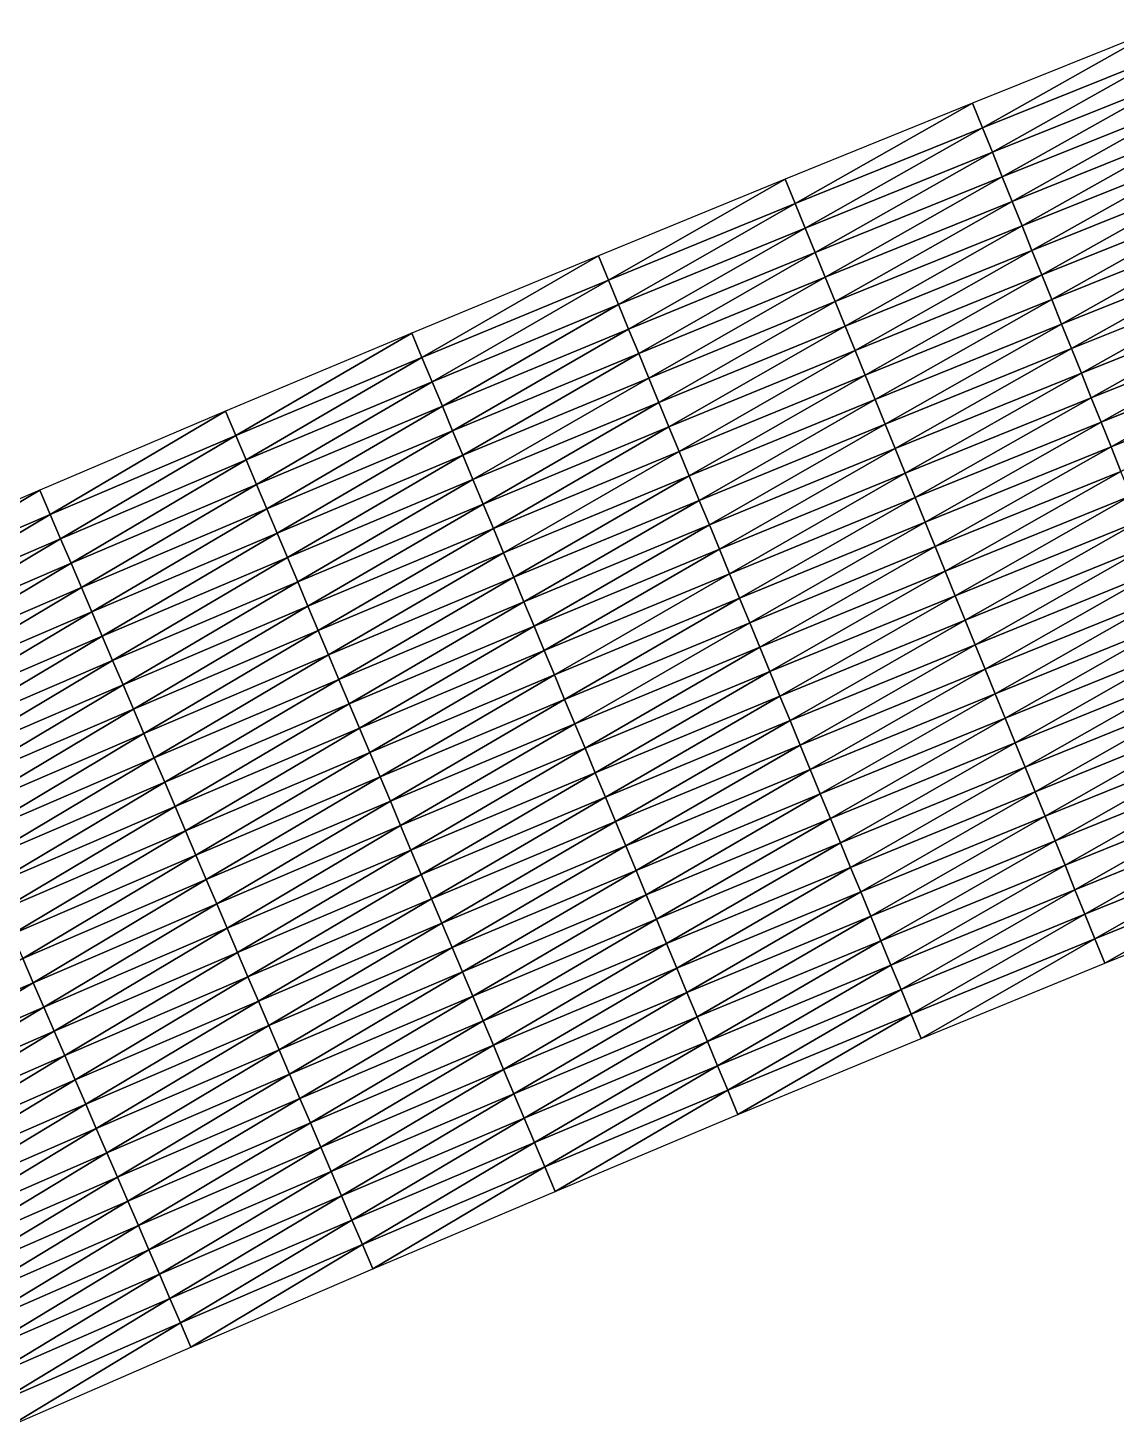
# Model space of a CAD drawing. Header units: metres. Extents: x 479979 to 482619, y 6959976 to 6961524.
# Drawn here: x 480887.2 to 480969.4, y 6960558.8 to 6960664.4 of the extents above; entities that cross this region are included whole.
import ezdxf

# ---------------------------------------------------------------- set-up
doc = ezdxf.new("R2010")
doc.units = ezdxf.units.M

msp = doc.modelspace()

# ---------------------------------------------------------------- linework, layer by layer
at = {"layer": 'GENERAL_FILL_TOP'}
for points in [[(480959.285, 6960656.869, 8.502), (480972.715, 6960664.407, 8.437), (480958.538, 6960658.724, 8.509)], [(480959.285, 6960656.869, 8.502), (480973.456, 6960662.549, 8.43), (480972.715, 6960664.407, 8.437)], [(480960.033, 6960655.014, 8.496), (480973.456, 6960662.549, 8.43), (480959.285, 6960656.869, 8.502)], [(480960.033, 6960655.014, 8.496), (480974.196, 6960660.691, 8.424), (480973.456, 6960662.549, 8.43)], [(480960.781, 6960653.159, 8.489), (480974.196, 6960660.691, 8.424), (480960.033, 6960655.014, 8.496)], [(480960.781, 6960653.159, 8.489), (480974.937, 6960658.834, 8.417), (480974.196, 6960660.691, 8.424)], [(480945.141, 6960651.136, 8.574), (480958.538, 6960658.724, 8.509), (480944.386, 6960652.988, 8.581)], [(480945.141, 6960651.136, 8.574), (480959.285, 6960656.869, 8.502), (480958.538, 6960658.724, 8.509)], [(480961.528, 6960651.304, 8.482), (480974.937, 6960658.834, 8.417), (480960.781, 6960653.159, 8.489)], [(480961.528, 6960651.304, 8.482), (480975.678, 6960656.976, 8.41), (480974.937, 6960658.834, 8.417)], [(480945.896, 6960649.284, 8.567), (480959.285, 6960656.869, 8.502), (480945.141, 6960651.136, 8.574)], [(480945.896, 6960649.284, 8.567), (480960.033, 6960655.014, 8.496), (480959.285, 6960656.869, 8.502)], [(480962.276, 6960649.449, 8.475), (480975.678, 6960656.976, 8.41), (480961.528, 6960651.304, 8.482)], [(480962.276, 6960649.449, 8.475), (480976.418, 6960655.118, 8.403), (480975.678, 6960656.976, 8.41)], [(480946.651, 6960647.432, 8.56), (480960.033, 6960655.014, 8.496), (480945.896, 6960649.284, 8.567)], [(480946.651, 6960647.432, 8.56), (480960.781, 6960653.159, 8.489), (480960.033, 6960655.014, 8.496)], [(480963.024, 6960647.594, 8.469), (480976.418, 6960655.118, 8.403), (480962.276, 6960649.449, 8.475)], [(480963.024, 6960647.594, 8.469), (480977.159, 6960653.26, 8.397), (480976.418, 6960655.118, 8.403)], [(480931.023, 6960645.348, 8.645), (480944.386, 6960652.988, 8.581), (480930.26, 6960647.197, 8.652)], [(480931.023, 6960645.348, 8.645), (480945.141, 6960651.136, 8.574), (480944.386, 6960652.988, 8.581)], [(480947.405, 6960645.58, 8.554), (480960.781, 6960653.159, 8.489), (480946.651, 6960647.432, 8.56)], [(480947.405, 6960645.58, 8.554), (480961.528, 6960651.304, 8.482), (480960.781, 6960653.159, 8.489)], [(480963.771, 6960645.739, 8.462), (480977.159, 6960653.26, 8.397), (480963.024, 6960647.594, 8.469)], [(480963.771, 6960645.739, 8.462), (480977.9, 6960651.402, 8.39), (480977.159, 6960653.26, 8.397)], [(480931.785, 6960643.499, 8.638), (480945.141, 6960651.136, 8.574), (480931.023, 6960645.348, 8.645)], [(480931.785, 6960643.499, 8.638), (480945.896, 6960649.284, 8.567), (480945.141, 6960651.136, 8.574)], [(480948.16, 6960643.728, 8.547), (480961.528, 6960651.304, 8.482), (480947.405, 6960645.58, 8.554)], [(480948.16, 6960643.728, 8.547), (480962.276, 6960649.449, 8.475), (480961.528, 6960651.304, 8.482)], [(480964.519, 6960643.884, 8.529), (480977.9, 6960651.402, 8.39), (480963.771, 6960645.739, 8.462)], [(480964.519, 6960643.884, 8.529), (480978.64, 6960649.545, 8.473), (480977.9, 6960651.402, 8.39)], [(480948.915, 6960641.876, 8.54), (480962.276, 6960649.449, 8.475), (480948.16, 6960643.728, 8.547)], [(480948.915, 6960641.876, 8.54), (480963.024, 6960647.594, 8.469), (480962.276, 6960649.449, 8.475)], [(480965.267, 6960642.029, 9.049), (480978.64, 6960649.545, 8.473), (480964.519, 6960643.884, 8.529)], [(480965.267, 6960642.029, 9.049), (480979.381, 6960647.687, 8.993), (480978.64, 6960649.545, 8.473)], [(480932.548, 6960641.65, 8.632), (480945.896, 6960649.284, 8.567), (480931.785, 6960643.499, 8.638)], [(480932.548, 6960641.65, 8.632), (480946.651, 6960647.432, 8.56), (480945.896, 6960649.284, 8.567)], [(480933.31, 6960639.801, 8.625), (480946.651, 6960647.432, 8.56), (480932.548, 6960641.65, 8.632)], [(480933.31, 6960639.801, 8.625), (480947.405, 6960645.58, 8.554), (480946.651, 6960647.432, 8.56)], [(480949.67, 6960640.024, 8.533), (480963.024, 6960647.594, 8.469), (480948.915, 6960641.876, 8.54)], [(480949.67, 6960640.024, 8.533), (480963.771, 6960645.739, 8.462), (480963.024, 6960647.594, 8.469)], [(480966.014, 6960640.174, 9.089), (480979.381, 6960647.687, 8.993), (480965.267, 6960642.029, 9.049)], [(480966.014, 6960640.174, 9.089), (480980.122, 6960645.829, 9.033), (480979.381, 6960647.687, 8.993)], [(480916.933, 6960639.504, 8.716), (480930.26, 6960647.197, 8.652), (480916.163, 6960641.35, 8.723)], [(480916.933, 6960639.504, 8.716), (480931.023, 6960645.348, 8.645), (480930.26, 6960647.197, 8.652)], [(480917.703, 6960637.658, 8.709), (480931.023, 6960645.348, 8.645), (480916.933, 6960639.504, 8.716)], [(480917.703, 6960637.658, 8.709), (480931.785, 6960643.499, 8.638), (480931.023, 6960645.348, 8.645)], [(480934.072, 6960637.952, 8.618), (480947.405, 6960645.58, 8.554), (480933.31, 6960639.801, 8.625)], [(480934.072, 6960637.952, 8.618), (480948.16, 6960643.728, 8.547), (480947.405, 6960645.58, 8.554)], [(480950.425, 6960638.172, 8.586), (480963.771, 6960645.739, 8.462), (480949.67, 6960640.024, 8.533)], [(480950.425, 6960638.172, 8.586), (480964.519, 6960643.884, 8.529), (480963.771, 6960645.739, 8.462)], [(480966.762, 6960638.319, 9.129), (480980.122, 6960645.829, 9.033), (480966.014, 6960640.174, 9.089)], [(480966.762, 6960638.319, 9.129), (480980.862, 6960643.971, 9.073), (480980.122, 6960645.829, 9.033)], [(480918.473, 6960635.813, 8.702), (480931.785, 6960643.499, 8.638), (480917.703, 6960637.658, 8.709)], [(480918.473, 6960635.813, 8.702), (480932.548, 6960641.65, 8.632), (480931.785, 6960643.499, 8.638)], [(480934.835, 6960636.103, 8.611), (480948.16, 6960643.728, 8.547), (480934.072, 6960637.952, 8.618)], [(480934.835, 6960636.103, 8.611), (480948.915, 6960641.876, 8.54), (480948.16, 6960643.728, 8.547)], [(480951.18, 6960636.32, 9.106), (480964.519, 6960643.884, 8.529), (480950.425, 6960638.172, 8.586)], [(480951.18, 6960636.32, 9.106), (480965.267, 6960642.029, 9.049), (480964.519, 6960643.884, 8.529)], [(480967.51, 6960636.464, 9.169), (480980.862, 6960643.971, 9.073), (480966.762, 6960638.319, 9.129)], [(480967.51, 6960636.464, 9.169), (480981.603, 6960642.113, 9.113), (480980.862, 6960643.971, 9.073)], [(480951.935, 6960634.468, 9.146), (480965.267, 6960642.029, 9.049), (480951.18, 6960636.32, 9.106)], [(480951.935, 6960634.468, 9.146), (480966.014, 6960640.174, 9.089), (480965.267, 6960642.029, 9.049)], [(480968.257, 6960634.609, 9.209), (480981.603, 6960642.113, 9.113), (480967.51, 6960636.464, 9.169)], [(480968.257, 6960634.609, 9.209), (480982.344, 6960640.256, 9.153), (480981.603, 6960642.113, 9.113)], [(480902.872, 6960633.602, 8.785), (480916.163, 6960641.35, 8.723), (480902.094, 6960635.445, 8.792)], [(480902.872, 6960633.602, 8.785), (480916.933, 6960639.504, 8.716), (480916.163, 6960641.35, 8.723)], [(480919.243, 6960633.967, 8.695), (480932.548, 6960641.65, 8.632), (480918.473, 6960635.813, 8.702)], [(480919.243, 6960633.967, 8.695), (480933.31, 6960639.801, 8.625), (480932.548, 6960641.65, 8.632)], [(480935.597, 6960634.254, 8.604), (480948.915, 6960641.876, 8.54), (480934.835, 6960636.103, 8.611)], [(480935.597, 6960634.254, 8.604), (480949.67, 6960640.024, 8.533), (480948.915, 6960641.876, 8.54)], [(480936.36, 6960632.405, 8.645), (480949.67, 6960640.024, 8.533), (480935.597, 6960634.254, 8.604)], [(480936.36, 6960632.405, 8.645), (480950.425, 6960638.172, 8.586), (480949.67, 6960640.024, 8.533)], [(480952.69, 6960632.615, 9.186), (480966.014, 6960640.174, 9.089), (480951.935, 6960634.468, 9.146)], [(480952.69, 6960632.615, 9.186), (480966.762, 6960638.319, 9.129), (480966.014, 6960640.174, 9.089)], [(480969.005, 6960632.754, 9.249), (480982.344, 6960640.256, 9.153), (480968.257, 6960634.609, 9.209)], [(480969.005, 6960632.754, 9.249), (480983.084, 6960638.398, 9.193), (480982.344, 6960640.256, 9.153)], [(480903.65, 6960631.76, 8.778), (480916.933, 6960639.504, 8.716), (480902.872, 6960633.602, 8.785)], [(480903.65, 6960631.76, 8.778), (480917.703, 6960637.658, 8.709), (480916.933, 6960639.504, 8.716)], [(480920.013, 6960632.121, 8.688), (480933.31, 6960639.801, 8.625), (480919.243, 6960633.967, 8.695)], [(480920.013, 6960632.121, 8.688), (480934.072, 6960637.952, 8.618), (480933.31, 6960639.801, 8.625)], [(480920.783, 6960630.275, 8.681), (480934.072, 6960637.952, 8.618), (480920.013, 6960632.121, 8.688)], [(480920.783, 6960630.275, 8.681), (480934.835, 6960636.103, 8.611), (480934.072, 6960637.952, 8.618)], [(480937.122, 6960630.556, 9.165), (480950.425, 6960638.172, 8.586), (480936.36, 6960632.405, 8.645)], [(480937.122, 6960630.556, 9.165), (480951.18, 6960636.32, 9.106), (480950.425, 6960638.172, 8.586)], [(480953.445, 6960630.763, 9.226), (480966.762, 6960638.319, 9.129), (480952.69, 6960632.615, 9.186)], [(480953.445, 6960630.763, 9.226), (480967.51, 6960636.464, 9.169), (480966.762, 6960638.319, 9.129)], [(480969.753, 6960630.899, 9.289), (480983.084, 6960638.398, 9.193), (480969.005, 6960632.754, 9.249)], [(480904.428, 6960629.917, 8.771), (480917.703, 6960637.658, 8.709), (480903.65, 6960631.76, 8.778)], [(480904.428, 6960629.917, 8.771), (480918.473, 6960635.813, 8.702), (480917.703, 6960637.658, 8.709)], [(480905.206, 6960628.075, 8.765), (480918.473, 6960635.813, 8.702), (480904.428, 6960629.917, 8.771)], [(480905.206, 6960628.075, 8.765), (480919.243, 6960633.967, 8.695), (480918.473, 6960635.813, 8.702)], [(480921.554, 6960628.43, 8.674), (480934.835, 6960636.103, 8.611), (480920.783, 6960630.275, 8.681)], [(480921.554, 6960628.43, 8.674), (480935.597, 6960634.254, 8.604), (480934.835, 6960636.103, 8.611)], [(480937.884, 6960628.707, 9.205), (480951.18, 6960636.32, 9.106), (480937.122, 6960630.556, 9.165)], [(480937.884, 6960628.707, 9.205), (480951.935, 6960634.468, 9.146), (480951.18, 6960636.32, 9.106)], [(480954.2, 6960628.911, 9.266), (480967.51, 6960636.464, 9.169), (480953.445, 6960630.763, 9.226)], [(480954.2, 6960628.911, 9.266), (480968.257, 6960634.609, 9.209), (480967.51, 6960636.464, 9.169)], [(480888.841, 6960627.64, 8.854), (480902.094, 6960635.445, 8.792), (480888.055, 6960629.479, 8.861)], [(480888.841, 6960627.64, 8.854), (480902.872, 6960633.602, 8.785), (480902.094, 6960635.445, 8.792)], [(480954.955, 6960627.059, 9.306), (480968.257, 6960634.609, 9.209), (480954.2, 6960628.911, 9.266)], [(480954.955, 6960627.059, 9.306), (480969.005, 6960632.754, 9.249), (480968.257, 6960634.609, 9.209)], [(480889.627, 6960625.801, 8.847), (480902.872, 6960633.602, 8.785), (480888.841, 6960627.64, 8.854)], [(480889.627, 6960625.801, 8.847), (480903.65, 6960631.76, 8.778), (480902.872, 6960633.602, 8.785)], [(480905.984, 6960626.232, 8.758), (480919.243, 6960633.967, 8.695), (480905.206, 6960628.075, 8.765)], [(480905.984, 6960626.232, 8.758), (480920.013, 6960632.121, 8.688), (480919.243, 6960633.967, 8.695)], [(480922.324, 6960626.584, 8.704), (480935.597, 6960634.254, 8.604), (480921.554, 6960628.43, 8.674)], [(480922.324, 6960626.584, 8.704), (480936.36, 6960632.405, 8.645), (480935.597, 6960634.254, 8.604)], [(480938.647, 6960626.858, 9.245), (480951.935, 6960634.468, 9.146), (480937.884, 6960628.707, 9.205)], [(480938.647, 6960626.858, 9.245), (480952.69, 6960632.615, 9.186), (480951.935, 6960634.468, 9.146)], [(480939.409, 6960625.009, 9.285), (480952.69, 6960632.615, 9.186), (480938.647, 6960626.858, 9.245)], [(480939.409, 6960625.009, 9.285), (480953.445, 6960630.763, 9.226), (480952.69, 6960632.615, 9.186)], [(480955.709, 6960625.207, 9.346), (480969.005, 6960632.754, 9.249), (480954.955, 6960627.059, 9.306)], [(480955.709, 6960625.207, 9.346), (480969.753, 6960630.899, 9.289), (480969.005, 6960632.754, 9.249)], [(480890.413, 6960623.962, 8.84), (480903.65, 6960631.76, 8.778), (480889.627, 6960625.801, 8.847)], [(480890.413, 6960623.962, 8.84), (480904.428, 6960629.917, 8.771), (480903.65, 6960631.76, 8.778)], [(480906.762, 6960624.39, 8.751), (480920.013, 6960632.121, 8.688), (480905.984, 6960626.232, 8.758)], [(480906.762, 6960624.39, 8.751), (480920.783, 6960630.275, 8.681), (480920.013, 6960632.121, 8.688)], [(480923.094, 6960624.738, 9.224), (480936.36, 6960632.405, 8.645), (480922.324, 6960626.584, 8.704)], [(480923.094, 6960624.738, 9.224), (480937.122, 6960630.556, 9.165), (480936.36, 6960632.405, 8.645)], [(480923.864, 6960622.892, 9.264), (480937.122, 6960630.556, 9.165), (480923.094, 6960624.738, 9.224)], [(480923.864, 6960622.892, 9.264), (480937.884, 6960628.707, 9.205), (480937.122, 6960630.556, 9.165)], [(480940.172, 6960623.16, 9.325), (480953.445, 6960630.763, 9.226), (480939.409, 6960625.009, 9.285)], [(480940.172, 6960623.16, 9.325), (480954.2, 6960628.911, 9.266), (480953.445, 6960630.763, 9.226)], [(480956.464, 6960623.355, 9.386), (480969.753, 6960630.899, 9.289), (480955.709, 6960625.207, 9.346)], [(480956.464, 6960623.355, 9.386), (480970.5, 6960629.044, 9.329), (480969.753, 6960630.899, 9.289)], [(480874.841, 6960621.617, 8.922), (480888.055, 6960629.479, 8.861), (480874.046, 6960623.452, 8.929)], [(480874.841, 6960621.617, 8.922), (480888.841, 6960627.64, 8.854), (480888.055, 6960629.479, 8.861)], [(480891.2, 6960622.123, 8.833), (480904.428, 6960629.917, 8.771), (480890.413, 6960623.962, 8.84)], [(480891.2, 6960622.123, 8.833), (480905.206, 6960628.075, 8.765), (480904.428, 6960629.917, 8.771)], [(480907.54, 6960622.547, 8.744), (480920.783, 6960630.275, 8.681), (480906.762, 6960624.39, 8.751)], [(480907.54, 6960622.547, 8.744), (480921.554, 6960628.43, 8.674), (480920.783, 6960630.275, 8.681)], [(480908.318, 6960620.705, 8.764), (480921.554, 6960628.43, 8.674), (480907.54, 6960622.547, 8.744)], [(480908.318, 6960620.705, 8.764), (480922.324, 6960626.584, 8.704), (480921.554, 6960628.43, 8.674)], [(480924.634, 6960621.046, 9.304), (480937.884, 6960628.707, 9.205), (480923.864, 6960622.892, 9.264)], [(480924.634, 6960621.046, 9.304), (480938.647, 6960626.858, 9.245), (480937.884, 6960628.707, 9.205)], [(480940.934, 6960621.311, 9.365), (480954.2, 6960628.911, 9.266), (480940.172, 6960623.16, 9.325)], [(480940.934, 6960621.311, 9.365), (480954.955, 6960627.059, 9.306), (480954.2, 6960628.911, 9.266)], [(480957.219, 6960621.503, 9.346), (480970.5, 6960629.044, 9.329), (480956.464, 6960623.355, 9.386)], [(480957.219, 6960621.503, 9.346), (480971.248, 6960627.189, 9.289), (480970.5, 6960629.044, 9.329)], [(480875.636, 6960619.782, 8.915), (480888.841, 6960627.64, 8.854), (480874.841, 6960621.617, 8.922)], [(480875.636, 6960619.782, 8.915), (480889.627, 6960625.801, 8.847), (480888.841, 6960627.64, 8.854)], [(480891.986, 6960620.284, 8.826), (480905.206, 6960628.075, 8.765), (480891.2, 6960622.123, 8.833)], [(480891.986, 6960620.284, 8.826), (480905.984, 6960626.232, 8.758), (480905.206, 6960628.075, 8.765)], [(480957.974, 6960619.651, 9.306), (480971.248, 6960627.189, 9.289), (480957.219, 6960621.503, 9.346)], [(480957.974, 6960619.651, 9.306), (480971.996, 6960625.334, 9.249), (480971.248, 6960627.189, 9.289)], [(480892.772, 6960618.445, 8.819), (480905.984, 6960626.232, 8.758), (480891.986, 6960620.284, 8.826)], [(480892.772, 6960618.445, 8.819), (480906.762, 6960624.39, 8.751), (480905.984, 6960626.232, 8.758)], [(480909.096, 6960618.862, 9.284), (480922.324, 6960626.584, 8.704), (480908.318, 6960620.705, 8.764)], [(480909.096, 6960618.862, 9.284), (480923.094, 6960624.738, 9.224), (480922.324, 6960626.584, 8.704)], [(480925.404, 6960619.201, 9.344), (480938.647, 6960626.858, 9.245), (480924.634, 6960621.046, 9.304)], [(480925.404, 6960619.201, 9.344), (480939.409, 6960625.009, 9.285), (480938.647, 6960626.858, 9.245)], [(480941.696, 6960619.463, 9.405), (480954.955, 6960627.059, 9.306), (480940.934, 6960621.311, 9.365)], [(480941.696, 6960619.463, 9.405), (480955.709, 6960625.207, 9.346), (480954.955, 6960627.059, 9.306)], [(480876.43, 6960617.946, 8.908), (480889.627, 6960625.801, 8.847), (480875.636, 6960619.782, 8.915)], [(480876.43, 6960617.946, 8.908), (480890.413, 6960623.962, 8.84), (480889.627, 6960625.801, 8.847)], [(480942.459, 6960617.614, 9.445), (480955.709, 6960625.207, 9.346), (480941.696, 6960619.463, 9.405)], [(480942.459, 6960617.614, 9.445), (480956.464, 6960623.355, 9.386), (480955.709, 6960625.207, 9.346)], [(480958.729, 6960617.799, 9.266), (480971.996, 6960625.334, 9.249), (480957.974, 6960619.651, 9.306)], [(480958.729, 6960617.799, 9.266), (480972.743, 6960623.479, 9.209), (480971.996, 6960625.334, 9.249)], [(480893.558, 6960616.606, 8.812), (480906.762, 6960624.39, 8.751), (480892.772, 6960618.445, 8.819)], [(480893.558, 6960616.606, 8.812), (480907.54, 6960622.547, 8.744), (480906.762, 6960624.39, 8.751)], [(480909.874, 6960617.02, 9.324), (480923.094, 6960624.738, 9.224), (480909.096, 6960618.862, 9.284)], [(480909.874, 6960617.02, 9.324), (480923.864, 6960622.892, 9.264), (480923.094, 6960624.738, 9.224)], [(480926.174, 6960617.355, 9.384), (480939.409, 6960625.009, 9.285), (480925.404, 6960619.201, 9.344)], [(480926.174, 6960617.355, 9.384), (480940.172, 6960623.16, 9.325), (480939.409, 6960625.009, 9.285)], [(480877.225, 6960616.111, 8.901), (480890.413, 6960623.962, 8.84), (480876.43, 6960617.946, 8.908)], [(480877.225, 6960616.111, 8.901), (480891.2, 6960622.123, 8.833), (480890.413, 6960623.962, 8.84)], [(480926.944, 6960615.509, 9.424), (480940.172, 6960623.16, 9.325), (480926.174, 6960617.355, 9.384)], [(480926.944, 6960615.509, 9.424), (480940.934, 6960621.311, 9.365), (480940.172, 6960623.16, 9.325)], [(480943.221, 6960615.765, 9.405), (480956.464, 6960623.355, 9.386), (480942.459, 6960617.614, 9.445)], [(480943.221, 6960615.765, 9.405), (480957.219, 6960621.503, 9.346), (480956.464, 6960623.355, 9.386)], [(480959.484, 6960615.947, 9.226), (480972.743, 6960623.479, 9.209), (480958.729, 6960617.799, 9.266)], [(480959.484, 6960615.947, 9.226), (480973.491, 6960621.624, 9.169), (480972.743, 6960623.479, 9.209)], [(480878.019, 6960614.276, 8.894), (480891.2, 6960622.123, 8.833), (480877.225, 6960616.111, 8.901)], [(480878.019, 6960614.276, 8.894), (480891.986, 6960620.284, 8.826), (480891.2, 6960622.123, 8.833)], [(480894.344, 6960614.767, 8.825), (480907.54, 6960622.547, 8.744), (480893.558, 6960616.606, 8.812)], [(480894.344, 6960614.767, 8.825), (480908.318, 6960620.705, 8.764), (480907.54, 6960622.547, 8.744)], [(480910.652, 6960615.178, 9.364), (480923.864, 6960622.892, 9.264), (480909.874, 6960617.02, 9.324)], [(480910.652, 6960615.178, 9.364), (480924.634, 6960621.046, 9.304), (480923.864, 6960622.892, 9.264)], [(480911.431, 6960613.335, 9.404), (480924.634, 6960621.046, 9.304), (480910.652, 6960615.178, 9.364)], [(480911.431, 6960613.335, 9.404), (480925.404, 6960619.201, 9.344), (480924.634, 6960621.046, 9.304)], [(480927.714, 6960613.663, 9.464), (480940.934, 6960621.311, 9.365), (480926.944, 6960615.509, 9.424)], [(480927.714, 6960613.663, 9.464), (480941.696, 6960619.463, 9.405), (480940.934, 6960621.311, 9.365)], [(480943.984, 6960613.916, 9.365), (480957.219, 6960621.503, 9.346), (480943.221, 6960615.765, 9.405)], [(480943.984, 6960613.916, 9.365), (480957.974, 6960619.651, 9.306), (480957.219, 6960621.503, 9.346)], [(480960.239, 6960614.095, 9.186), (480973.491, 6960621.624, 9.169), (480959.484, 6960615.947, 9.226)], [(480960.239, 6960614.095, 9.186), (480974.239, 6960619.769, 9.129), (480973.491, 6960621.624, 9.169)], [(480878.814, 6960612.44, 8.887), (480891.986, 6960620.284, 8.826), (480878.019, 6960614.276, 8.894)], [(480878.814, 6960612.44, 8.887), (480892.772, 6960618.445, 8.819), (480891.986, 6960620.284, 8.826)], [(480895.131, 6960612.928, 9.345), (480908.318, 6960620.705, 8.764), (480894.344, 6960614.767, 8.825)], [(480895.131, 6960612.928, 9.345), (480909.096, 6960618.862, 9.284), (480908.318, 6960620.705, 8.764)], [(480960.994, 6960612.243, 9.146), (480974.239, 6960619.769, 9.129), (480960.239, 6960614.095, 9.186)], [(480960.994, 6960612.243, 9.146), (480974.986, 6960617.914, 9.089), (480974.239, 6960619.769, 9.129)], [(480895.917, 6960611.089, 9.385), (480909.096, 6960618.862, 9.284), (480895.131, 6960612.928, 9.345)], [(480895.917, 6960611.089, 9.385), (480909.874, 6960617.02, 9.324), (480909.096, 6960618.862, 9.284)], [(480912.209, 6960611.493, 9.444), (480925.404, 6960619.201, 9.344), (480911.431, 6960613.335, 9.404)], [(480912.209, 6960611.493, 9.444), (480926.174, 6960617.355, 9.384), (480925.404, 6960619.201, 9.344)], [(480928.485, 6960611.817, 9.504), (480941.696, 6960619.463, 9.405), (480927.714, 6960613.663, 9.464)], [(480928.485, 6960611.817, 9.504), (480942.459, 6960617.614, 9.445), (480941.696, 6960619.463, 9.405)], [(480944.746, 6960612.067, 9.325), (480957.974, 6960619.651, 9.306), (480943.984, 6960613.916, 9.365)], [(480944.746, 6960612.067, 9.325), (480958.729, 6960617.799, 9.266), (480957.974, 6960619.651, 9.306)], [(480879.609, 6960610.605, 8.88), (480892.772, 6960618.445, 8.819), (480878.814, 6960612.44, 8.887)], [(480879.609, 6960610.605, 8.88), (480893.558, 6960616.606, 8.812), (480892.772, 6960618.445, 8.819)], [(480945.508, 6960610.218, 9.285), (480958.729, 6960617.799, 9.266), (480944.746, 6960612.067, 9.325)], [(480945.508, 6960610.218, 9.285), (480959.484, 6960615.947, 9.226), (480958.729, 6960617.799, 9.266)], [(480961.749, 6960610.391, 9.106), (480974.986, 6960617.914, 9.089), (480960.994, 6960612.243, 9.146)], [(480961.749, 6960610.391, 9.106), (480975.734, 6960616.059, 9.049), (480974.986, 6960617.914, 9.089)], [(480880.403, 6960608.769, 8.886), (480893.558, 6960616.606, 8.812), (480879.609, 6960610.605, 8.88)], [(480880.403, 6960608.769, 8.886), (480894.344, 6960614.767, 8.825), (480893.558, 6960616.606, 8.812)], [(480896.703, 6960609.25, 9.425), (480909.874, 6960617.02, 9.324), (480895.917, 6960611.089, 9.385)], [(480896.703, 6960609.25, 9.425), (480910.652, 6960615.178, 9.364), (480909.874, 6960617.02, 9.324)], [(480912.987, 6960609.65, 9.484), (480926.174, 6960617.355, 9.384), (480912.209, 6960611.493, 9.444)], [(480912.987, 6960609.65, 9.484), (480926.944, 6960615.509, 9.424), (480926.174, 6960617.355, 9.384)], [(480929.255, 6960609.972, 9.464), (480942.459, 6960617.614, 9.445), (480928.485, 6960611.817, 9.504)], [(480929.255, 6960609.972, 9.464), (480943.221, 6960615.765, 9.405), (480942.459, 6960617.614, 9.445)], [(480930.025, 6960608.126, 9.424), (480943.221, 6960615.765, 9.405), (480929.255, 6960609.972, 9.464)], [(480930.025, 6960608.126, 9.424), (480943.984, 6960613.916, 9.365), (480943.221, 6960615.765, 9.405)], [(480946.271, 6960608.369, 9.245), (480959.484, 6960615.947, 9.226), (480945.508, 6960610.218, 9.285)], [(480946.271, 6960608.369, 9.245), (480960.239, 6960614.095, 9.186), (480959.484, 6960615.947, 9.226)], [(480962.504, 6960608.539, 8.586), (480975.734, 6960616.059, 9.049), (480961.749, 6960610.391, 9.106)], [(480962.504, 6960608.539, 8.586), (480976.482, 6960614.204, 8.529), (480975.734, 6960616.059, 9.049)], [(480881.198, 6960606.934, 9.406), (480894.344, 6960614.767, 8.825), (480880.403, 6960608.769, 8.886)], [(480881.198, 6960606.934, 9.406), (480895.131, 6960612.928, 9.345), (480894.344, 6960614.767, 8.825)], [(480897.489, 6960607.411, 9.465), (480910.652, 6960615.178, 9.364), (480896.703, 6960609.25, 9.425)], [(480897.489, 6960607.411, 9.465), (480911.431, 6960613.335, 9.404), (480910.652, 6960615.178, 9.364)], [(480913.765, 6960607.808, 9.524), (480926.944, 6960615.509, 9.424), (480912.987, 6960609.65, 9.484)], [(480913.765, 6960607.808, 9.524), (480927.714, 6960613.663, 9.464), (480926.944, 6960615.509, 9.424)], [(480914.543, 6960605.965, 9.564), (480927.714, 6960613.663, 9.464), (480913.765, 6960607.808, 9.524)], [(480914.543, 6960605.965, 9.564), (480928.485, 6960611.817, 9.504), (480927.714, 6960613.663, 9.464)], [(480930.795, 6960606.28, 9.384), (480943.984, 6960613.916, 9.365), (480930.025, 6960608.126, 9.424)], [(480930.795, 6960606.28, 9.384), (480944.746, 6960612.067, 9.325), (480943.984, 6960613.916, 9.365)], [(480947.033, 6960606.52, 9.205), (480960.239, 6960614.095, 9.186), (480946.271, 6960608.369, 9.245)], [(480947.033, 6960606.52, 9.205), (480960.994, 6960612.243, 9.146), (480960.239, 6960614.095, 9.186)], [(480963.259, 6960606.687, 8.411), (480976.482, 6960614.204, 8.529), (480962.504, 6960608.539, 8.586)], [(480963.259, 6960606.687, 8.411), (480977.229, 6960612.349, 8.34), (480976.482, 6960614.204, 8.529)], [(480881.992, 6960605.099, 9.446), (480895.131, 6960612.928, 9.345), (480881.198, 6960606.934, 9.406)], [(480881.992, 6960605.099, 9.446), (480895.917, 6960611.089, 9.385), (480895.131, 6960612.928, 9.345)], [(480898.276, 6960605.572, 9.505), (480911.431, 6960613.335, 9.404), (480897.489, 6960607.411, 9.465)], [(480898.276, 6960605.572, 9.505), (480912.209, 6960611.493, 9.444), (480911.431, 6960613.335, 9.404)], [(480899.062, 6960603.734, 9.545), (480912.209, 6960611.493, 9.444), (480898.276, 6960605.572, 9.505)], [(480899.062, 6960603.734, 9.545), (480912.987, 6960609.65, 9.484), (480912.209, 6960611.493, 9.444)], [(480915.321, 6960604.123, 9.524), (480928.485, 6960611.817, 9.504), (480914.543, 6960605.965, 9.564)], [(480915.321, 6960604.123, 9.524), (480929.255, 6960609.972, 9.464), (480928.485, 6960611.817, 9.504)], [(480931.565, 6960604.434, 9.344), (480944.746, 6960612.067, 9.325), (480930.795, 6960606.28, 9.384)], [(480931.565, 6960604.434, 9.344), (480945.508, 6960610.218, 9.285), (480944.746, 6960612.067, 9.325)], [(480947.796, 6960604.671, 9.165), (480960.994, 6960612.243, 9.146), (480947.033, 6960606.52, 9.205)], [(480947.796, 6960604.671, 9.165), (480961.749, 6960610.391, 9.106), (480960.994, 6960612.243, 9.146)], [(480964.013, 6960604.835, 8.404), (480977.229, 6960612.349, 8.34), (480963.259, 6960606.687, 8.411)], [(480964.013, 6960604.835, 8.404), (480977.977, 6960610.494, 8.334), (480977.229, 6960612.349, 8.34)], [(480882.787, 6960603.263, 9.486), (480895.917, 6960611.089, 9.385), (480881.992, 6960605.099, 9.446)], [(480882.787, 6960603.263, 9.486), (480896.703, 6960609.25, 9.425), (480895.917, 6960611.089, 9.385)], [(480948.558, 6960602.822, 8.645), (480961.749, 6960610.391, 9.106), (480947.796, 6960604.671, 9.165)], [(480948.558, 6960602.822, 8.645), (480962.504, 6960608.539, 8.586), (480961.749, 6960610.391, 9.106)], [(480964.768, 6960602.983, 8.398), (480977.977, 6960610.494, 8.334), (480964.013, 6960604.835, 8.404)], [(480964.768, 6960602.983, 8.398), (480978.725, 6960608.639, 8.327), (480977.977, 6960610.494, 8.334)], [(480883.582, 6960601.428, 9.526), (480896.703, 6960609.25, 9.425), (480882.787, 6960603.263, 9.486)], [(480883.582, 6960601.428, 9.526), (480897.489, 6960607.411, 9.465), (480896.703, 6960609.25, 9.425)], [(480899.848, 6960601.895, 9.585), (480912.987, 6960609.65, 9.484), (480899.062, 6960603.734, 9.545)], [(480899.848, 6960601.895, 9.585), (480913.765, 6960607.808, 9.524), (480912.987, 6960609.65, 9.484)], [(480916.099, 6960602.28, 9.484), (480929.255, 6960609.972, 9.464), (480915.321, 6960604.123, 9.524)], [(480916.099, 6960602.28, 9.484), (480930.025, 6960608.126, 9.424), (480929.255, 6960609.972, 9.464)], [(480932.335, 6960602.589, 9.304), (480945.508, 6960610.218, 9.285), (480931.565, 6960604.434, 9.344)], [(480932.335, 6960602.589, 9.304), (480946.271, 6960608.369, 9.245), (480945.508, 6960610.218, 9.285)], [(480933.105, 6960600.743, 9.264), (480946.271, 6960608.369, 9.245), (480932.335, 6960602.589, 9.304)], [(480933.105, 6960600.743, 9.264), (480947.033, 6960606.52, 9.205), (480946.271, 6960608.369, 9.245)], [(480949.32, 6960600.973, 8.481), (480962.504, 6960608.539, 8.586), (480948.558, 6960602.822, 8.645)], [(480949.32, 6960600.973, 8.481), (480963.259, 6960606.687, 8.411), (480962.504, 6960608.539, 8.586)], [(480965.523, 6960601.13, 8.391), (480978.725, 6960608.639, 8.327), (480964.768, 6960602.983, 8.398)], [(480965.523, 6960601.13, 8.391), (480979.472, 6960606.784, 8.32), (480978.725, 6960608.639, 8.327)], [(480884.376, 6960599.593, 9.566), (480897.489, 6960607.411, 9.465), (480883.582, 6960601.428, 9.526)], [(480884.376, 6960599.593, 9.566), (480898.276, 6960605.572, 9.505), (480897.489, 6960607.411, 9.465)], [(480900.634, 6960600.056, 9.625), (480913.765, 6960607.808, 9.524), (480899.848, 6960601.895, 9.585)], [(480900.634, 6960600.056, 9.625), (480914.543, 6960605.965, 9.564), (480913.765, 6960607.808, 9.524)], [(480916.877, 6960600.438, 9.444), (480930.025, 6960608.126, 9.424), (480916.099, 6960602.28, 9.484)], [(480916.877, 6960600.438, 9.444), (480930.795, 6960606.28, 9.384), (480930.025, 6960608.126, 9.424)], [(480917.655, 6960598.596, 9.404), (480930.795, 6960606.28, 9.384), (480916.877, 6960600.438, 9.444)], [(480917.655, 6960598.596, 9.404), (480931.565, 6960604.434, 9.344), (480930.795, 6960606.28, 9.384)], [(480933.875, 6960598.897, 9.224), (480947.033, 6960606.52, 9.205), (480933.105, 6960600.743, 9.264)], [(480933.875, 6960598.897, 9.224), (480947.796, 6960604.671, 9.165), (480947.033, 6960606.52, 9.205)], [(480950.083, 6960599.124, 8.474), (480963.259, 6960606.687, 8.411), (480949.32, 6960600.973, 8.481)], [(480950.083, 6960599.124, 8.474), (480964.013, 6960604.835, 8.404), (480963.259, 6960606.687, 8.411)], [(480966.278, 6960599.278, 8.384), (480979.472, 6960606.784, 8.32), (480965.523, 6960601.13, 8.391)], [(480966.278, 6960599.278, 8.384), (480980.22, 6960604.929, 8.313), (480979.472, 6960606.784, 8.32)], [(480885.171, 6960597.757, 9.606), (480898.276, 6960605.572, 9.505), (480884.376, 6960599.593, 9.566)], [(480885.171, 6960597.757, 9.606), (480899.062, 6960603.734, 9.545), (480898.276, 6960605.572, 9.505)], [(480901.421, 6960598.217, 9.585), (480914.543, 6960605.965, 9.564), (480900.634, 6960600.056, 9.625)], [(480901.421, 6960598.217, 9.585), (480915.321, 6960604.123, 9.524), (480914.543, 6960605.965, 9.564)], [(480902.207, 6960596.378, 9.545), (480915.321, 6960604.123, 9.524), (480901.421, 6960598.217, 9.585)], [(480902.207, 6960596.378, 9.545), (480916.099, 6960602.28, 9.484), (480915.321, 6960604.123, 9.524)], [(480918.433, 6960596.753, 9.364), (480931.565, 6960604.434, 9.344), (480917.655, 6960598.596, 9.404)], [(480918.433, 6960596.753, 9.364), (480932.335, 6960602.589, 9.304), (480931.565, 6960604.434, 9.344)], [(480934.646, 6960597.051, 8.704), (480947.796, 6960604.671, 9.165), (480933.875, 6960598.897, 9.224)], [(480934.646, 6960597.051, 8.704), (480948.558, 6960602.822, 8.645), (480947.796, 6960604.671, 9.165)], [(480950.845, 6960597.275, 8.467), (480964.013, 6960604.835, 8.404), (480950.083, 6960599.124, 8.474)], [(480950.845, 6960597.275, 8.467), (480964.768, 6960602.983, 8.398), (480964.013, 6960604.835, 8.404)], [(480967.033, 6960597.426, 8.377), (480980.22, 6960604.929, 8.313), (480966.278, 6960599.278, 8.384)], [(480967.033, 6960597.426, 8.377), (480980.968, 6960603.074, 8.307), (480980.22, 6960604.929, 8.313)], [(480885.965, 6960595.922, 9.646), (480899.062, 6960603.734, 9.545), (480885.171, 6960597.757, 9.606)], [(480885.965, 6960595.922, 9.646), (480899.848, 6960601.895, 9.585), (480899.062, 6960603.734, 9.545)], [(480951.608, 6960595.426, 8.461), (480964.768, 6960602.983, 8.398), (480950.845, 6960597.275, 8.467)], [(480951.608, 6960595.426, 8.461), (480965.523, 6960601.13, 8.391), (480964.768, 6960602.983, 8.398)], [(480967.788, 6960595.574, 8.37), (480980.968, 6960603.074, 8.307), (480967.033, 6960597.426, 8.377)], [(480967.788, 6960595.574, 8.37), (480981.715, 6960601.219, 8.3), (480980.968, 6960603.074, 8.307)], [(480886.76, 6960594.086, 9.686), (480899.848, 6960601.895, 9.585), (480885.965, 6960595.922, 9.646)], [(480886.76, 6960594.086, 9.686), (480900.634, 6960600.056, 9.625), (480899.848, 6960601.895, 9.585)], [(480902.993, 6960594.539, 9.505), (480916.099, 6960602.28, 9.484), (480902.207, 6960596.378, 9.545)], [(480902.993, 6960594.539, 9.505), (480916.877, 6960600.438, 9.444), (480916.099, 6960602.28, 9.484)], [(480919.211, 6960594.911, 9.324), (480932.335, 6960602.589, 9.304), (480918.433, 6960596.753, 9.364)], [(480919.211, 6960594.911, 9.324), (480933.105, 6960600.743, 9.264), (480932.335, 6960602.589, 9.304)], [(480935.416, 6960595.205, 8.55), (480948.558, 6960602.822, 8.645), (480934.646, 6960597.051, 8.704)], [(480935.416, 6960595.205, 8.55), (480949.32, 6960600.973, 8.481), (480948.558, 6960602.822, 8.645)], [(480936.186, 6960593.36, 8.544), (480949.32, 6960600.973, 8.481), (480935.416, 6960595.205, 8.55)], [(480936.186, 6960593.36, 8.544), (480950.083, 6960599.124, 8.474), (480949.32, 6960600.973, 8.481)], [(480952.37, 6960593.577, 8.454), (480965.523, 6960601.13, 8.391), (480951.608, 6960595.426, 8.461)], [(480952.37, 6960593.577, 8.454), (480966.278, 6960599.278, 8.384), (480965.523, 6960601.13, 8.391)], [(480968.543, 6960593.722, 8.364), (480981.715, 6960601.219, 8.3), (480967.788, 6960595.574, 8.37)], [(480968.543, 6960593.722, 8.364), (480982.463, 6960599.364, 8.293), (480981.715, 6960601.219, 8.3)], [(480887.555, 6960592.251, 9.646), (480900.634, 6960600.056, 9.625), (480886.76, 6960594.086, 9.686)], [(480887.555, 6960592.251, 9.646), (480901.421, 6960598.217, 9.585), (480900.634, 6960600.056, 9.625)], [(480903.779, 6960592.7, 9.465), (480916.877, 6960600.438, 9.444), (480902.993, 6960594.539, 9.505)], [(480903.779, 6960592.7, 9.465), (480917.655, 6960598.596, 9.404), (480916.877, 6960600.438, 9.444)], [(480919.989, 6960593.068, 9.284), (480933.105, 6960600.743, 9.264), (480919.211, 6960594.911, 9.324)], [(480919.989, 6960593.068, 9.284), (480933.875, 6960598.897, 9.224), (480933.105, 6960600.743, 9.264)], [(480920.767, 6960591.226, 8.764), (480933.875, 6960598.897, 9.224), (480919.989, 6960593.068, 9.284)], [(480920.767, 6960591.226, 8.764), (480934.646, 6960597.051, 8.704), (480933.875, 6960598.897, 9.224)], [(480936.956, 6960591.514, 8.537), (480950.083, 6960599.124, 8.474), (480936.186, 6960593.36, 8.544)], [(480936.956, 6960591.514, 8.537), (480950.845, 6960597.275, 8.467), (480950.083, 6960599.124, 8.474)], [(480953.132, 6960591.728, 8.447), (480966.278, 6960599.278, 8.384), (480952.37, 6960593.577, 8.454)], [(480953.132, 6960591.728, 8.447), (480967.033, 6960597.426, 8.377), (480966.278, 6960599.278, 8.384)], [(480888.349, 6960590.416, 9.606), (480901.421, 6960598.217, 9.585), (480887.555, 6960592.251, 9.646)], [(480888.349, 6960590.416, 9.606), (480902.207, 6960596.378, 9.545), (480901.421, 6960598.217, 9.585)], [(480904.566, 6960590.861, 9.425), (480917.655, 6960598.596, 9.404), (480903.779, 6960592.7, 9.465)], [(480904.566, 6960590.861, 9.425), (480918.433, 6960596.753, 9.364), (480917.655, 6960598.596, 9.404)], [(480905.352, 6960589.022, 9.385), (480918.433, 6960596.753, 9.364), (480904.566, 6960590.861, 9.425)], [(480905.352, 6960589.022, 9.385), (480919.211, 6960594.911, 9.324), (480918.433, 6960596.753, 9.364)], [(480921.545, 6960589.383, 8.619), (480934.646, 6960597.051, 8.704), (480920.767, 6960591.226, 8.764)], [(480921.545, 6960589.383, 8.619), (480935.416, 6960595.205, 8.55), (480934.646, 6960597.051, 8.704)], [(480937.726, 6960589.668, 8.53), (480950.845, 6960597.275, 8.467), (480936.956, 6960591.514, 8.537)], [(480937.726, 6960589.668, 8.53), (480951.608, 6960595.426, 8.461), (480950.845, 6960597.275, 8.467)], [(480953.895, 6960589.879, 8.44), (480967.033, 6960597.426, 8.377), (480953.132, 6960591.728, 8.447)], [(480953.895, 6960589.879, 8.44), (480967.788, 6960595.574, 8.37), (480967.033, 6960597.426, 8.377)], [(480889.144, 6960588.58, 9.566), (480902.207, 6960596.378, 9.545), (480888.349, 6960590.416, 9.606)], [(480889.144, 6960588.58, 9.566), (480902.993, 6960594.539, 9.505), (480902.207, 6960596.378, 9.545)], [(480954.657, 6960588.03, 8.433), (480967.788, 6960595.574, 8.37), (480953.895, 6960589.879, 8.44)], [(480954.657, 6960588.03, 8.433), (480968.543, 6960593.722, 8.364), (480967.788, 6960595.574, 8.37)], [(480889.939, 6960586.745, 9.526), (480902.993, 6960594.539, 9.505), (480889.144, 6960588.58, 9.566)], [(480889.939, 6960586.745, 9.526), (480903.779, 6960592.7, 9.465), (480902.993, 6960594.539, 9.505)], [(480906.138, 6960587.183, 9.345), (480919.211, 6960594.911, 9.324), (480905.352, 6960589.022, 9.385)], [(480906.138, 6960587.183, 9.345), (480919.989, 6960593.068, 9.284), (480919.211, 6960594.911, 9.324)], [(480922.324, 6960587.541, 8.612), (480935.416, 6960595.205, 8.55), (480921.545, 6960589.383, 8.619)], [(480922.324, 6960587.541, 8.612), (480936.186, 6960593.36, 8.544), (480935.416, 6960595.205, 8.55)], [(480938.496, 6960587.822, 8.523), (480951.608, 6960595.426, 8.461), (480937.726, 6960589.668, 8.53)], [(480938.496, 6960587.822, 8.523), (480952.37, 6960593.577, 8.454), (480951.608, 6960595.426, 8.461)], [(480873.724, 6960586.225, 9.708), (480887.555, 6960592.251, 9.646), (480886.76, 6960594.086, 9.686)], [(480923.102, 6960585.698, 8.605), (480936.186, 6960593.36, 8.544), (480922.324, 6960587.541, 8.612)], [(480923.102, 6960585.698, 8.605), (480936.956, 6960591.514, 8.537), (480936.186, 6960593.36, 8.544)], [(480939.266, 6960585.977, 8.516), (480952.37, 6960593.577, 8.454), (480938.496, 6960587.822, 8.523)], [(480939.266, 6960585.977, 8.516), (480953.132, 6960591.728, 8.447), (480952.37, 6960593.577, 8.454)], [(480890.733, 6960584.91, 9.486), (480903.779, 6960592.7, 9.465), (480889.939, 6960586.745, 9.526)], [(480890.733, 6960584.91, 9.486), (480904.566, 6960590.861, 9.425), (480903.779, 6960592.7, 9.465)], [(480906.924, 6960585.344, 8.825), (480919.989, 6960593.068, 9.284), (480906.138, 6960587.183, 9.345)], [(480906.924, 6960585.344, 8.825), (480920.767, 6960591.226, 8.764), (480919.989, 6960593.068, 9.284)], [(480874.527, 6960584.393, 9.668), (480887.555, 6960592.251, 9.646), (480873.724, 6960586.225, 9.708)], [(480874.527, 6960584.393, 9.668), (480888.349, 6960590.416, 9.606), (480887.555, 6960592.251, 9.646)], [(480923.88, 6960583.856, 8.598), (480936.956, 6960591.514, 8.537), (480923.102, 6960585.698, 8.605)], [(480923.88, 6960583.856, 8.598), (480937.726, 6960589.668, 8.53), (480936.956, 6960591.514, 8.537)], [(480940.036, 6960584.131, 8.509), (480953.132, 6960591.728, 8.447), (480939.266, 6960585.977, 8.516)], [(480940.036, 6960584.131, 8.509), (480953.895, 6960589.879, 8.44), (480953.132, 6960591.728, 8.447)], [(480875.33, 6960582.562, 9.628), (480888.349, 6960590.416, 9.606), (480874.527, 6960584.393, 9.668)], [(480875.33, 6960582.562, 9.628), (480889.144, 6960588.58, 9.566), (480888.349, 6960590.416, 9.606)], [(480891.528, 6960583.074, 9.446), (480904.566, 6960590.861, 9.425), (480890.733, 6960584.91, 9.486)], [(480891.528, 6960583.074, 9.446), (480905.352, 6960589.022, 9.385), (480904.566, 6960590.861, 9.425)], [(480907.71, 6960583.505, 8.687), (480920.767, 6960591.226, 8.764), (480906.924, 6960585.344, 8.825)], [(480907.71, 6960583.505, 8.687), (480921.545, 6960589.383, 8.619), (480920.767, 6960591.226, 8.764)], [(480908.497, 6960581.666, 8.68), (480921.545, 6960589.383, 8.619), (480907.71, 6960583.505, 8.687)], [(480908.497, 6960581.666, 8.68), (480922.324, 6960587.541, 8.612), (480921.545, 6960589.383, 8.619)], [(480924.658, 6960582.014, 8.591), (480937.726, 6960589.668, 8.53), (480923.88, 6960583.856, 8.598)], [(480924.658, 6960582.014, 8.591), (480938.496, 6960587.822, 8.523), (480937.726, 6960589.668, 8.53)], [(480940.807, 6960582.285, 8.502), (480953.895, 6960589.879, 8.44), (480940.036, 6960584.131, 8.509)], [(480940.807, 6960582.285, 8.502), (480954.657, 6960588.03, 8.433), (480953.895, 6960589.879, 8.44)], [(480876.134, 6960580.73, 9.588), (480889.144, 6960588.58, 9.566), (480875.33, 6960582.562, 9.628)], [(480876.134, 6960580.73, 9.588), (480889.939, 6960586.745, 9.526), (480889.144, 6960588.58, 9.566)], [(480892.322, 6960581.239, 9.406), (480905.352, 6960589.022, 9.385), (480891.528, 6960583.074, 9.446)], [(480892.322, 6960581.239, 9.406), (480906.138, 6960587.183, 9.345), (480905.352, 6960589.022, 9.385)], [(480893.117, 6960579.404, 8.886), (480906.138, 6960587.183, 9.345), (480892.322, 6960581.239, 9.406)], [(480893.117, 6960579.404, 8.886), (480906.924, 6960585.344, 8.825), (480906.138, 6960587.183, 9.345)], [(480909.283, 6960579.827, 8.673), (480922.324, 6960587.541, 8.612), (480908.497, 6960581.666, 8.68)], [(480909.283, 6960579.827, 8.673), (480923.102, 6960585.698, 8.605), (480922.324, 6960587.541, 8.612)], [(480925.436, 6960580.171, 8.584), (480938.496, 6960587.822, 8.523), (480924.658, 6960582.014, 8.591)], [(480925.436, 6960580.171, 8.584), (480939.266, 6960585.977, 8.516), (480938.496, 6960587.822, 8.523)], [(480876.937, 6960578.898, 9.548), (480889.939, 6960586.745, 9.526), (480876.134, 6960580.73, 9.588)], [(480876.937, 6960578.898, 9.548), (480890.733, 6960584.91, 9.486), (480889.939, 6960586.745, 9.526)], [(480926.214, 6960578.329, 8.577), (480939.266, 6960585.977, 8.516), (480925.436, 6960580.171, 8.584)], [(480926.214, 6960578.329, 8.577), (480940.036, 6960584.131, 8.509), (480939.266, 6960585.977, 8.516)], [(480877.74, 6960577.067, 9.508), (480890.733, 6960584.91, 9.486), (480876.937, 6960578.898, 9.548)], [(480877.74, 6960577.067, 9.508), (480891.528, 6960583.074, 9.446), (480890.733, 6960584.91, 9.486)], [(480893.912, 6960577.568, 8.753), (480906.924, 6960585.344, 8.825), (480893.117, 6960579.404, 8.886)], [(480893.912, 6960577.568, 8.753), (480907.71, 6960583.505, 8.687), (480906.924, 6960585.344, 8.825)], [(480910.069, 6960577.988, 8.666), (480923.102, 6960585.698, 8.605), (480909.283, 6960579.827, 8.673)], [(480910.069, 6960577.988, 8.666), (480923.88, 6960583.856, 8.598), (480923.102, 6960585.698, 8.605)], [(480910.855, 6960576.149, 8.659), (480923.88, 6960583.856, 8.598), (480910.069, 6960577.988, 8.666)], [(480910.855, 6960576.149, 8.659), (480924.658, 6960582.014, 8.591), (480923.88, 6960583.856, 8.598)], [(480926.992, 6960576.486, 8.57), (480940.036, 6960584.131, 8.509), (480926.214, 6960578.329, 8.577)], [(480926.992, 6960576.486, 8.57), (480940.807, 6960582.285, 8.502), (480940.036, 6960584.131, 8.509)], [(480878.543, 6960575.235, 9.468), (480891.528, 6960583.074, 9.446), (480877.74, 6960577.067, 9.508)], [(480878.543, 6960575.235, 9.468), (480892.322, 6960581.239, 9.406), (480891.528, 6960583.074, 9.446)], [(480894.706, 6960575.733, 8.746), (480907.71, 6960583.505, 8.687), (480893.912, 6960577.568, 8.753)], [(480894.706, 6960575.733, 8.746), (480908.497, 6960581.666, 8.68), (480907.71, 6960583.505, 8.687)], [(480911.642, 6960574.31, 8.652), (480924.658, 6960582.014, 8.591), (480910.855, 6960576.149, 8.659)], [(480911.642, 6960574.31, 8.652), (480925.436, 6960580.171, 8.584), (480924.658, 6960582.014, 8.591)], [(480879.346, 6960573.404, 8.948), (480892.322, 6960581.239, 9.406), (480878.543, 6960575.235, 9.468)], [(480879.346, 6960573.404, 8.948), (480893.117, 6960579.404, 8.886), (480892.322, 6960581.239, 9.406)], [(480895.501, 6960573.897, 8.739), (480908.497, 6960581.666, 8.68), (480894.706, 6960575.733, 8.746)], [(480895.501, 6960573.897, 8.739), (480909.283, 6960579.827, 8.673), (480908.497, 6960581.666, 8.68)], [(480896.295, 6960572.062, 8.732), (480909.283, 6960579.827, 8.673), (480895.501, 6960573.897, 8.739)], [(480896.295, 6960572.062, 8.732), (480910.069, 6960577.988, 8.666), (480909.283, 6960579.827, 8.673)], [(480912.428, 6960572.471, 8.645), (480925.436, 6960580.171, 8.584), (480911.642, 6960574.31, 8.652)], [(480912.428, 6960572.471, 8.645), (480926.214, 6960578.329, 8.577), (480925.436, 6960580.171, 8.584)], [(480880.15, 6960571.572, 8.819), (480893.117, 6960579.404, 8.886), (480879.346, 6960573.404, 8.948)], [(480880.15, 6960571.572, 8.819), (480893.912, 6960577.568, 8.753), (480893.117, 6960579.404, 8.886)], [(480880.953, 6960569.74, 8.811), (480893.912, 6960577.568, 8.753), (480880.15, 6960571.572, 8.819)], [(480880.953, 6960569.74, 8.811), (480894.706, 6960575.733, 8.746), (480893.912, 6960577.568, 8.753)], [(480897.09, 6960570.227, 8.725), (480910.069, 6960577.988, 8.666), (480896.295, 6960572.062, 8.732)], [(480897.09, 6960570.227, 8.725), (480910.855, 6960576.149, 8.659), (480910.069, 6960577.988, 8.666)], [(480913.214, 6960570.632, 8.638), (480926.214, 6960578.329, 8.577), (480912.428, 6960572.471, 8.645)], [(480913.214, 6960570.632, 8.638), (480926.992, 6960576.486, 8.57), (480926.214, 6960578.329, 8.577)], [(480881.756, 6960567.909, 8.804), (480894.706, 6960575.733, 8.746), (480880.953, 6960569.74, 8.811)], [(480881.756, 6960567.909, 8.804), (480895.501, 6960573.897, 8.739), (480894.706, 6960575.733, 8.746)], [(480897.885, 6960568.391, 8.718), (480910.855, 6960576.149, 8.659), (480897.09, 6960570.227, 8.725)], [(480897.885, 6960568.391, 8.718), (480911.642, 6960574.31, 8.652), (480910.855, 6960576.149, 8.659)], [(480882.559, 6960566.077, 8.797), (480895.501, 6960573.897, 8.739), (480881.756, 6960567.909, 8.804)], [(480882.559, 6960566.077, 8.797), (480896.295, 6960572.062, 8.732), (480895.501, 6960573.897, 8.739)], [(480898.679, 6960566.556, 8.711), (480911.642, 6960574.31, 8.652), (480897.885, 6960568.391, 8.718)], [(480898.679, 6960566.556, 8.711), (480912.428, 6960572.471, 8.645), (480911.642, 6960574.31, 8.652)], [(480899.474, 6960564.721, 8.704), (480912.428, 6960572.471, 8.645), (480898.679, 6960566.556, 8.711)], [(480899.474, 6960564.721, 8.704), (480913.214, 6960570.632, 8.638), (480912.428, 6960572.471, 8.645)], [(480883.362, 6960564.245, 8.79), (480896.295, 6960572.062, 8.732), (480882.559, 6960566.077, 8.797)], [(480883.362, 6960564.245, 8.79), (480897.09, 6960570.227, 8.725), (480896.295, 6960572.062, 8.732)], [(480884.165, 6960562.414, 8.783), (480897.09, 6960570.227, 8.725), (480883.362, 6960564.245, 8.79)], [(480884.165, 6960562.414, 8.783), (480897.885, 6960568.391, 8.718), (480897.09, 6960570.227, 8.725)], [(480884.969, 6960560.582, 8.776), (480897.885, 6960568.391, 8.718), (480884.165, 6960562.414, 8.783)], [(480884.969, 6960560.582, 8.776), (480898.679, 6960566.556, 8.711), (480897.885, 6960568.391, 8.718)], [(480885.772, 6960558.75, 8.769), (480898.679, 6960566.556, 8.711), (480884.969, 6960560.582, 8.776)], [(480885.772, 6960558.75, 8.769), (480899.474, 6960564.721, 8.704), (480898.679, 6960566.556, 8.711)]]:
    msp.add_3dface(points, dxfattribs=at)

doc.saveas('drawing.dxf')
